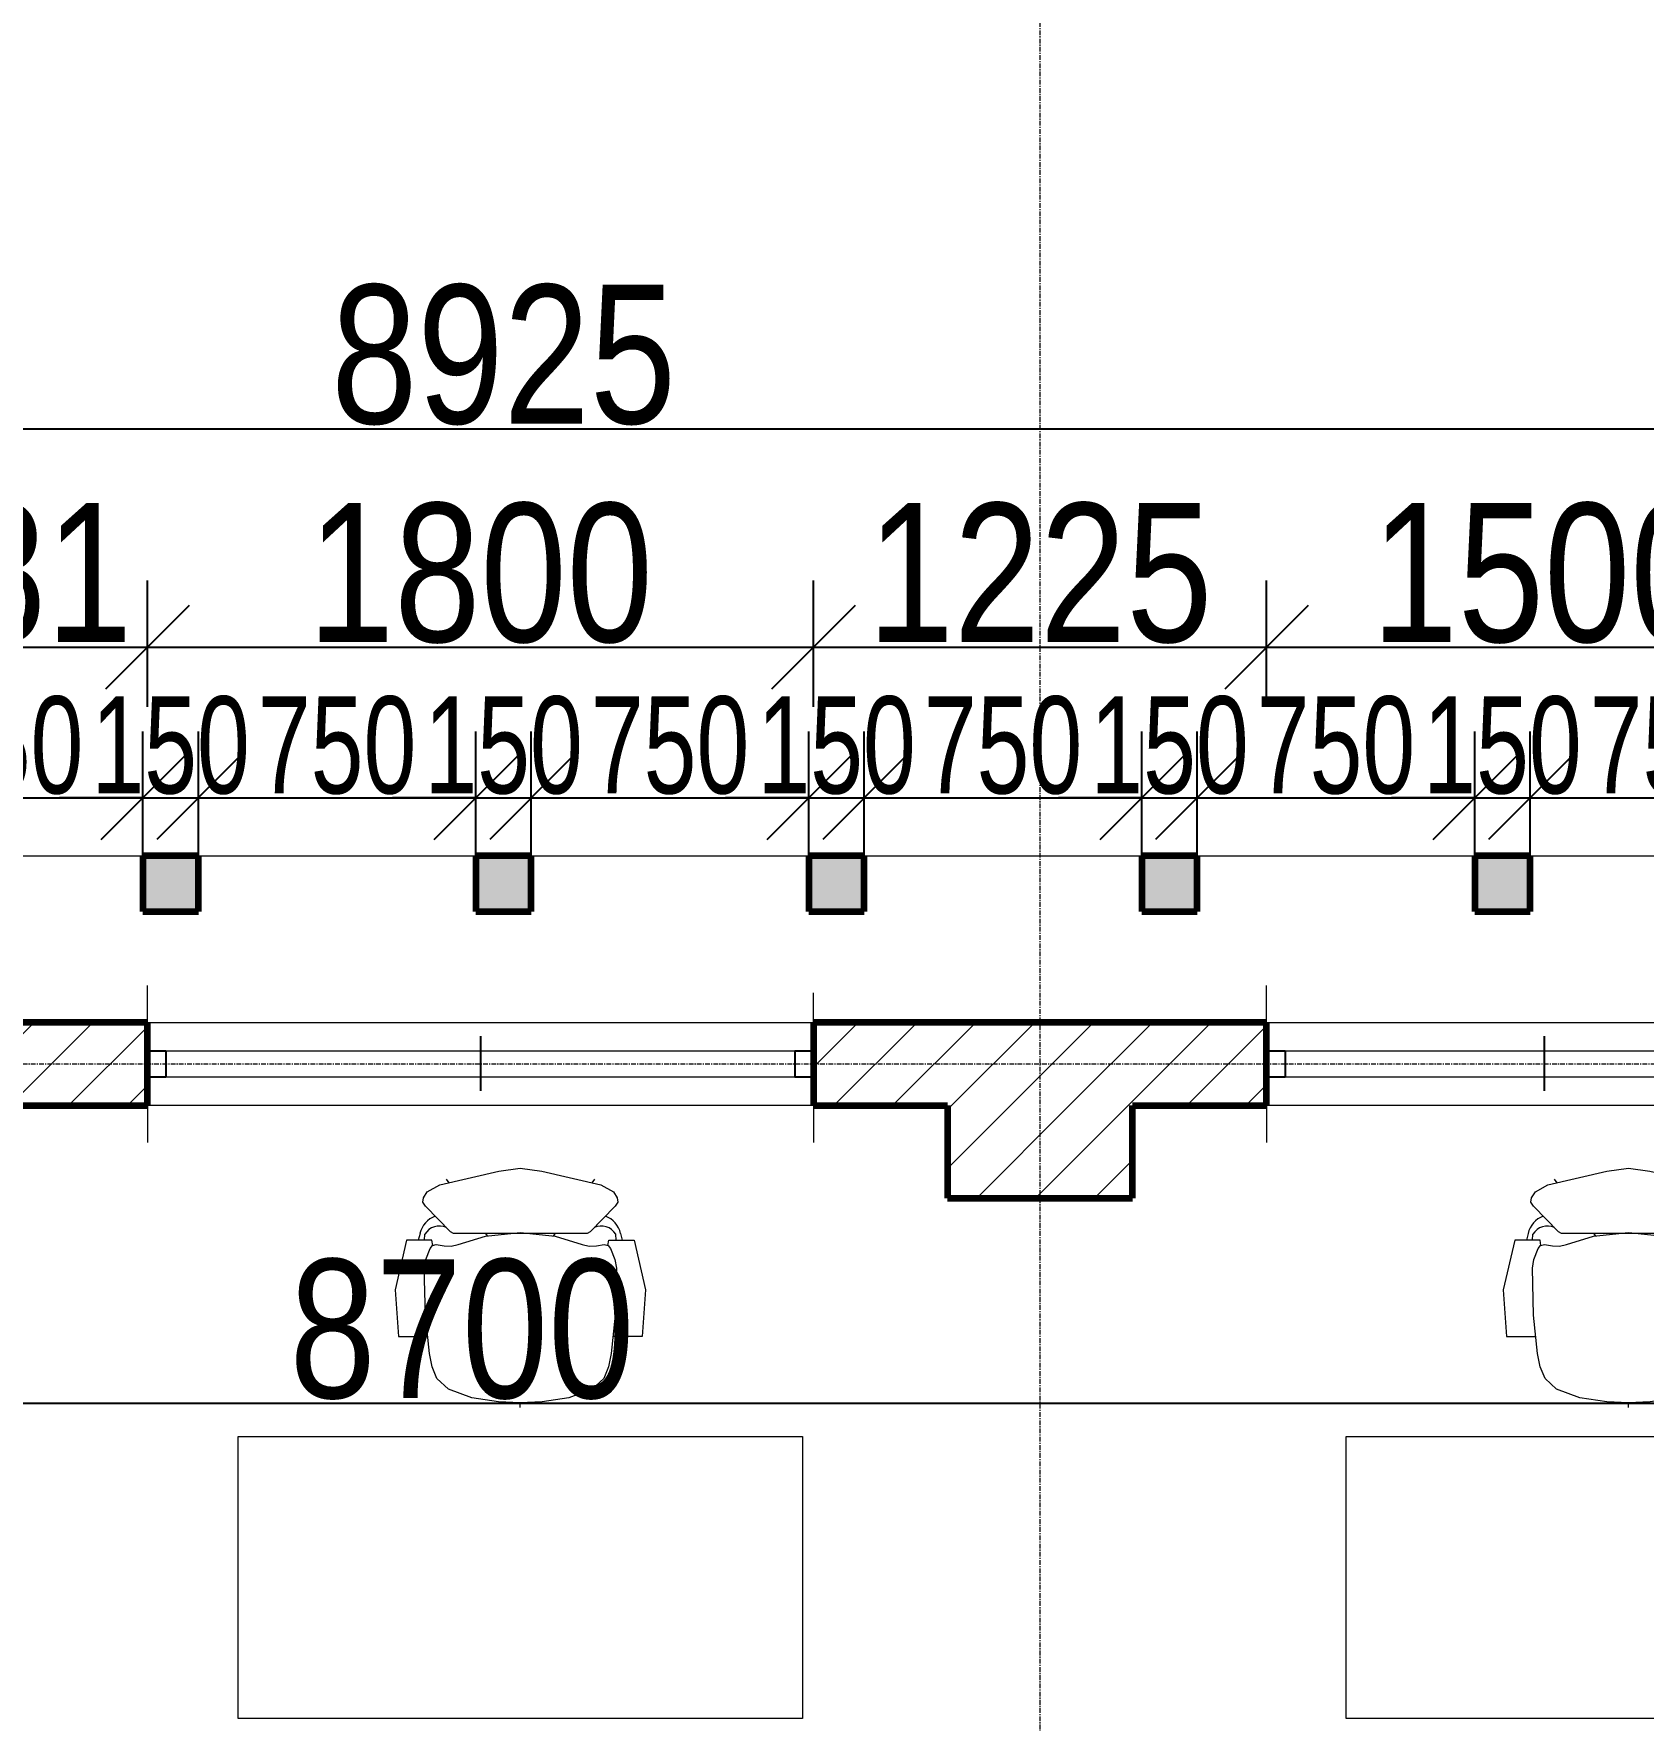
# Model space of a CAD drawing. Header units: millimetres. Extents: x -35190 to 411743, y -233114 to 23872.
# Drawn here: x 165577 to 169927, y 1388 to 5946 of the extents above; entities that cross this region are included whole.
import ezdxf

# ---------------------------------------------------------------- set-up
doc = ezdxf.new("R2010")
doc.units = ezdxf.units.MM
doc.linetypes.add('Grid Line', pattern=[22.225, 12.7, -3.175, 3.175, -3.175])
for name, color, linetype, lineweight in [('A-ANNO-DIMS', 211, 'Continuous', 9), ('A-DETL-THIN', 151, 'Continuous', 18), ('A-GENM', 13, 'Continuous', 18), ('A-GLAZ', 151, 'Continuous', 18), ('A-WALL', 113, 'Continuous', 18), ('A-WALL-PATT', 111, 'Continuous', 18), ('I-FURN', 30, 'Continuous', 18), ('S-GRID', 1, 'Continuous', 9)]:
    doc.layers.add(name, color=color, linetype=linetype, lineweight=lineweight)
doc.styles.add('Arial_3', font='arial.ttf', dxfattribs={"width": 0.8, "height": 375})
doc.styles.add('Arial_8', font='arial.ttf', dxfattribs={"width": 0.7, "height": 262.5})
doc.dimstyles.new('main_4_5mm', dxfattribs={"dimscale": 304.8, "dimtxt": 382.597275, "dimasz": 0.738189, "dimexe": 0.590551, "dimexo": 0.0625, "dimgap": 0.024606, "dimtad": 1, "dimdec": 0, "dimzin": 0, "dimdsep": 46, "dimtxsty": 'Arial_3', "dimblk1": 'OBLIQUE', "dimblk2": 'OBLIQUE', "dimsah": 1, "dimcen": 0.09, "dimdle": 0.590551, "dimazin": 0, "dimtfac": 1, "dimtdec": 4, "dimtix": 1, "dimtmove": 0, "dimatfit": 3, "dimfxl": 0.590551, "dimfxlon": 1, "dimtvp": 1, "dimtolj": 1, "dimtzin": 0, "dimarcsym": 2})
doc.dimstyles.new('small_3_5mm', dxfattribs={"dimscale": 304.8, "dimtxt": 267.818092, "dimasz": 0.738189, "dimexe": 0.590551, "dimexo": 0.0625, "dimgap": 0.024606, "dimtad": 1, "dimdec": 0, "dimzin": 0, "dimdsep": 46, "dimtxsty": 'Arial_8', "dimblk1": 'OBLIQUE', "dimblk2": 'OBLIQUE', "dimsah": 1, "dimcen": 0.09, "dimdle": 0.590551, "dimazin": 0, "dimtfac": 1, "dimtdec": 4, "dimtix": 1, "dimtmove": 0, "dimatfit": 3, "dimfxl": 0.590551, "dimfxlon": 1, "dimtvp": 1, "dimtolj": 1, "dimtzin": 0, "dimarcsym": 2})
pattern_1 = [(45, (140110.45, -3260.38), (-79.5495, 79.5495), [])]

# ---------------------------------------------------------------- blocks, each defined once
blk = doc.blocks.new('Sliding - 2L - SL1_5 X 1_8-V5-FIRST FLOOR')
at = {"layer": 'A-GLAZ'}
for p, q in [((-423.8, 112.5), (-423.8, 212.5)), ((1076.2, 112.5), (1076.2, 212.5)), ((1026.2, 35), (-373.8, 35)), ((-373.8, -35), (1026.2, -35)), ((-423.8, -112.5), (-423.8, -192.5)), ((1076.2, -112.5), (1076.2, -212.5))]:
    blk.add_line(p, q, dxfattribs=at)
at = {"layer": 'A-GLAZ', "lineweight": 25}
for p, q in [((326.2, -75), (326.2, 72.5)), ((-373.8, 35), (-423.8, 35)), ((-373.8, -35), (-373.8, 35)), ((1076.2, 35), (1026.2, 35)), ((1026.2, -35), (1026.2, 35)), ((-423.8, -35), (-373.8, -35)), ((1026.2, -35), (1076.2, -35))]:
    blk.add_line(p, q, dxfattribs=at)
blk = doc.blocks.new('Sliding - 2L - SL1_8 X 1_8-V4-FIRST FLOOR')
at = {"layer": 'A-GLAZ'}
for p, q in [((-573.8, 112.5), (-573.8, 212.5)), ((1226.2, 112.5), (1226.2, 212.5)), ((1176.2, 35), (-523.8, 35)), ((-523.8, -35), (1176.2, -35)), ((-573.8, -112.5), (-573.8, -192.5)), ((1226.2, -112.5), (1226.2, -212.5))]:
    blk.add_line(p, q, dxfattribs=at)
at = {"layer": 'A-GLAZ', "lineweight": 25}
for p, q in [((326.2, -75), (326.2, 72.5)), ((-523.8, 35), (-573.8, 35)), ((-523.8, -35), (-523.8, 35)), ((1226.2, 35), (1176.2, 35)), ((1176.2, -35), (1176.2, 35)), ((-573.8, -35), (-523.8, -35)), ((1176.2, -35), (1226.2, -35))]:
    blk.add_line(p, q, dxfattribs=at)
blk = doc.blocks.new('HermanMiller_Seating_Aeron_WorkChair_9870 - Armpad_PostureFit_Graphite-563830-FIRST FLOOR')
at = {"layer": 'A-GENM'}
for p, q in [((-131, 315), (-58.7, 325.4)), ((-58.7, 325.4), (0, 327.8)), ((0, 341.2), (0, 327.8)), ((0, 327.8), (58.7, 325.4)), ((58.7, 325.4), (131, 315)), ((-225.4, 262.7), (-194.5, 291.3)), ((-194.5, 291.3), (-131, 315)), ((131, 315), (194.5, 291.3)), ((194.5, 291.3), (225.4, 262.7)), ((-245.3, 194.5), (-238.1, 231)), ((-238.1, 231), (-225.4, 262.7)), ((225.4, 262.7), (238.1, 231)), ((238.1, 231), (245.3, 194.5)), ((-256.4, 91.3), (-245.3, 194.5)), ((245.3, 194.5), (256.4, 91.3)), ((-259.6, -35.7), (-256.4, 91.3)), ((256.4, 91.3), (259.6, -35.7)), ((-255.6, -59.3), (-259.6, -35.7)), ((259.6, -35.7), (255.6, -59.3)), ((-243.9, -89.3), (-255.6, -59.3)), ((-237.3, -96.8), (-243.9, -89.3)), ((243.9, -89.3), (237.3, -96.8)), ((255.6, -59.3), (243.9, -89.3)), ((-256.4, -203.2), (-188.8, -133.9)), ((-227, -100), (-237.3, -96.8)), ((-205.6, -96), (-227, -100)), ((-186.5, -95.2), (-205.6, -96)), ((-188.8, -133.9), (-180.5, -129.4)), ((-167.5, -100), (-186.5, -95.2)), ((-180.5, -129.4), (180.5, -129.4)), ((-94.5, -122.2), (-167.5, -100)), ((0, -131.8), (-94.5, -122.2)), ((-94, -129.4), (-89.2, -122.8)), ((94.5, -122.2), (0, -131.8)), ((94, -129.4), (89.2, -122.8)), ((167.5, -100), (94.5, -122.2)), ((186.5, -95.2), (167.5, -100)), ((180.5, -129.4), (188.8, -133.9)), ((205.6, -96), (186.5, -95.2)), ((188.8, -133.9), (256.4, -203.2)), ((227, -100), (205.6, -96)), ((237.3, -96.8), (227, -100)), ((-263.5, -214.3), (-256.4, -203.2)), ((-262.1, -226.1), (-263.5, -214.3)), ((-251.5, -242.1), (-262.1, -226.1)), ((262.1, -226.1), (251.5, -242.1)), ((256.4, -203.2), (263.5, -214.3)), ((263.5, -214.3), (262.1, -226.1)), ((-217.5, -260.6), (-251.5, -242.1)), ((-58.3, -297.5), (-217.5, -260.6)), ((-200.5, -276), (-193.4, -266.2)), ((217.5, -260.6), (58.3, -297.5)), ((200.5, -276), (193.4, -266.2)), ((251.5, -242.1), (217.5, -260.6)), ((0, -305.6), (-58.3, -297.5)), ((58.3, -297.5), (0, -305.6))]:
    blk.add_line(p, q, dxfattribs=at)
at = {"layer": 'I-FURN'}
for p, q in [((-338.2, 22.6), (-329.3, 149.3)), ((-329.3, 149.3), (-250.1, 149.3)), ((329.3, 149.3), (250.1, 149.3)), ((338.2, 22.6), (329.3, 149.3)), ((-307.4, -111.1), (-338.2, 22.6)), ((307.4, -111.1), (338.2, 22.6)), ((-275.7, -111.1), (-307.4, -111.1)), ((-271.1, -129.3), (-275.7, -111.1)), ((-259.3, -111.1), (-275.7, -111.1)), ((-259.3, -111.1), (-258.3, -127.5)), ((-238.9, -111.1), (-259.3, -111.1)), ((-236.7, -97), (-238.9, -111.1)), ((236.7, -97), (238.9, -111.1)), ((238.9, -111.1), (259.3, -111.1)), ((259.3, -111.1), (258.3, -127.5)), ((259.3, -111.1), (275.7, -111.1)), ((271.1, -129.3), (275.7, -111.1)), ((275.7, -111.1), (307.4, -111.1))]:
    blk.add_line(p, q, dxfattribs=at)
for centre, radius, start, end in [((-204.1, -112.5), 69.2, 194.1045, 247.7877), ((-218.6, -103), 46.6, 211.7348, 293.9677), ((218.6, -103), 46.6, 246.0323, 328.2652), ((204.1, -112.5), 69.2, 292.2123, 345.8955)]:
    blk.add_arc(centre, radius, start, end, dxfattribs=at)
blk = doc.blocks.new('M_Desk - 1525 x 762mm-564296-FIRST FLOOR')
at = {"layer": 'I-FURN'}
for p, q in [((-0.5, -762), (-0.5, 0)), ((-0.5, 0), (1524.5, 0)), ((1524.5, 0), (1524.5, -762)), ((1524.5, -762), (-0.5, -762))]:
    blk.add_line(p, q, dxfattribs=at)
blk = doc.blocks.new('_Oblique')
at = {"color": 0, "linetype": 'ByBlock', "lineweight": -2}
blk.add_line((-0.5, -0.5), (0.5, 0.5), dxfattribs=at)
blk = doc.blocks.new('*D3844')
at = {"layer": 'A-ANNO-DIMS', "color": 0, "lineweight": -2, "transparency": 16777216}
for p, q in [((162384.4, 2406.1), (162384.4, 2065.2)), ((171084.4, 2406.1), (171084.4, 2065.2)), ((162204.4, 2245.2), (171264.4, 2245.2))]:
    blk.add_line(p, q, dxfattribs=at)
at = {"layer": 'Defpoints', "color": 0, "transparency": 16777216}
for p in [(162384.4, 2425.2), (171084.4, 2425.2), (171084.4, 2245.2)]:
    blk.add_point(p, dxfattribs=at)
at = {"layer": 'A-ANNO-DIMS', "color": 0, "lineweight": -2, "transparency": 16777216, "xscale": 224.9999999999999, "yscale": 224.9999999999999, "zscale": 224.9999999999999, "rotation": 180}
blk.add_blockref('_Oblique', (162384.4, 2245.2), dxfattribs=at)
at = {"layer": 'A-ANNO-DIMS', "color": 0, "lineweight": -2, "transparency": 16777216, "xscale": 224.9999999999999, "yscale": 224.9999999999999, "zscale": 224.9999999999999}
blk.add_blockref('_Oblique', (171084.4, 2245.2), dxfattribs=at)
at = {"layer": 'A-ANNO-DIMS', "color": 0, "transparency": 16777216, "insert": (166734.4, 2444.1), "char_height": 375, "width": 1101.88, "attachment_point": 5, "style": 'Arial_3'}
blk.add_mtext('\\A1;8700', dxfattribs=at)
blk = doc.blocks.new('*D3566')
at = {"layer": 'A-ANNO-DIMS', "color": 0, "lineweight": -2, "transparency": 16777216}
for p, q in [((165103.4, 4127.3), (165103.4, 4468.3)), ((165884.4, 4127.3), (165884.4, 4468.3)), ((164923.4, 4288.3), (166064.4, 4288.3))]:
    blk.add_line(p, q, dxfattribs=at)
at = {"layer": 'Defpoints', "color": 0, "transparency": 16777216}
for p in [(165884.4, 4288.3), (165103.4, 4108.3), (165884.4, 4108.3)]:
    blk.add_point(p, dxfattribs=at)
at = {"layer": 'A-ANNO-DIMS', "color": 0, "lineweight": -2, "transparency": 16777216, "xscale": 224.9999999999999, "yscale": 224.9999999999999, "zscale": 224.9999999999999, "rotation": 180}
blk.add_blockref('_Oblique', (165103.4, 4288.3), dxfattribs=at)
at = {"layer": 'A-ANNO-DIMS', "color": 0, "lineweight": -2, "transparency": 16777216, "xscale": 224.9999999999999, "yscale": 224.9999999999999, "zscale": 224.9999999999999}
blk.add_blockref('_Oblique', (165884.4, 4288.3), dxfattribs=at)
at = {"layer": 'A-ANNO-DIMS', "color": 0, "transparency": 16777216, "insert": (165493.9, 4487.3), "char_height": 375, "width": 826.41, "attachment_point": 5, "style": 'Arial_3'}
blk.add_mtext('\\A1;781', dxfattribs=at)
blk = doc.blocks.new('*D3567')
at = {"layer": 'A-ANNO-DIMS', "color": 0, "lineweight": -2, "transparency": 16777216}
for p, q in [((165884.4, 4127.3), (165884.4, 4468.3)), ((167684.4, 4127.3), (167684.4, 4468.3)), ((165704.4, 4288.3), (167864.4, 4288.3))]:
    blk.add_line(p, q, dxfattribs=at)
at = {"layer": 'Defpoints', "color": 0, "transparency": 16777216}
for p in [(167684.4, 4288.3), (165884.4, 4108.3), (167684.4, 4108.3)]:
    blk.add_point(p, dxfattribs=at)
at = {"layer": 'A-ANNO-DIMS', "color": 0, "lineweight": -2, "transparency": 16777216, "xscale": 224.9999999999999, "yscale": 224.9999999999999, "zscale": 224.9999999999999, "rotation": 180}
blk.add_blockref('_Oblique', (165884.4, 4288.3), dxfattribs=at)
at = {"layer": 'A-ANNO-DIMS', "color": 0, "lineweight": -2, "transparency": 16777216, "xscale": 224.9999999999999, "yscale": 224.9999999999999, "zscale": 224.9999999999999}
blk.add_blockref('_Oblique', (167684.4, 4288.3), dxfattribs=at)
at = {"layer": 'A-ANNO-DIMS', "color": 0, "transparency": 16777216, "insert": (166784.4, 4487.3), "char_height": 375, "width": 1101.88, "attachment_point": 5, "style": 'Arial_3'}
blk.add_mtext('\\A1;1800', dxfattribs=at)
blk = doc.blocks.new('*D3568')
at = {"layer": 'A-ANNO-DIMS', "color": 0, "lineweight": -2, "transparency": 16777216}
for p, q in [((167684.4, 4127.3), (167684.4, 4468.3)), ((168909.4, 4127.3), (168909.4, 4468.3)), ((167504.4, 4288.3), (169089.4, 4288.3))]:
    blk.add_line(p, q, dxfattribs=at)
at = {"layer": 'Defpoints', "color": 0, "transparency": 16777216}
for p in [(168909.4, 4288.3), (167684.4, 4108.3), (168909.4, 4108.3)]:
    blk.add_point(p, dxfattribs=at)
at = {"layer": 'A-ANNO-DIMS', "color": 0, "lineweight": -2, "transparency": 16777216, "xscale": 224.9999999999999, "yscale": 224.9999999999999, "zscale": 224.9999999999999, "rotation": 180}
blk.add_blockref('_Oblique', (167684.4, 4288.3), dxfattribs=at)
at = {"layer": 'A-ANNO-DIMS', "color": 0, "lineweight": -2, "transparency": 16777216, "xscale": 224.9999999999999, "yscale": 224.9999999999999, "zscale": 224.9999999999999}
blk.add_blockref('_Oblique', (168909.4, 4288.3), dxfattribs=at)
at = {"layer": 'A-ANNO-DIMS', "color": 0, "transparency": 16777216, "insert": (168296.9, 4487.3), "char_height": 375, "width": 1101.88, "attachment_point": 5, "style": 'Arial_3'}
blk.add_mtext('\\A1;1225', dxfattribs=at)
blk = doc.blocks.new('*D3569')
at = {"layer": 'A-ANNO-DIMS', "color": 0, "lineweight": -2, "transparency": 16777216}
for p, q in [((168909.4, 4127.3), (168909.4, 4468.3)), ((170409.4, 4127.3), (170409.4, 4468.3)), ((168729.4, 4288.3), (170589.4, 4288.3))]:
    blk.add_line(p, q, dxfattribs=at)
at = {"layer": 'Defpoints', "color": 0, "transparency": 16777216}
for p in [(170409.4, 4288.3), (168909.4, 4108.3), (170409.4, 4108.3)]:
    blk.add_point(p, dxfattribs=at)
at = {"layer": 'A-ANNO-DIMS', "color": 0, "lineweight": -2, "transparency": 16777216, "xscale": 224.9999999999999, "yscale": 224.9999999999999, "zscale": 224.9999999999999, "rotation": 180}
blk.add_blockref('_Oblique', (168909.4, 4288.3), dxfattribs=at)
at = {"layer": 'A-ANNO-DIMS', "color": 0, "lineweight": -2, "transparency": 16777216, "xscale": 224.9999999999999, "yscale": 224.9999999999999, "zscale": 224.9999999999999}
blk.add_blockref('_Oblique', (170409.4, 4288.3), dxfattribs=at)
at = {"layer": 'A-ANNO-DIMS', "color": 0, "transparency": 16777216, "insert": (169659.4, 4487.3), "char_height": 375, "width": 1101.88, "attachment_point": 5, "style": 'Arial_3'}
blk.add_mtext('\\A1;1500', dxfattribs=at)
blk = doc.blocks.new('*D3571')
at = {"layer": 'A-ANNO-DIMS', "color": 0, "lineweight": -2, "transparency": 16777216}
for p, q in [((162384.4, 5039.2), (162384.4, 4698.3)), ((171309.4, 5039.2), (171309.4, 4698.3)), ((162204.4, 4878.3), (171489.4, 4878.3))]:
    blk.add_line(p, q, dxfattribs=at)
at = {"layer": 'Defpoints', "color": 0, "transparency": 16777216}
for p in [(162384.4, 5058.3), (171309.4, 5058.3), (171309.4, 4878.3)]:
    blk.add_point(p, dxfattribs=at)
at = {"layer": 'A-ANNO-DIMS', "color": 0, "lineweight": -2, "transparency": 16777216, "xscale": 224.9999999999999, "yscale": 224.9999999999999, "zscale": 224.9999999999999, "rotation": 180}
blk.add_blockref('_Oblique', (162384.4, 4878.3), dxfattribs=at)
at = {"layer": 'A-ANNO-DIMS', "color": 0, "lineweight": -2, "transparency": 16777216, "xscale": 224.9999999999999, "yscale": 224.9999999999999, "zscale": 224.9999999999999}
blk.add_blockref('_Oblique', (171309.4, 4878.3), dxfattribs=at)
at = {"layer": 'A-ANNO-DIMS', "color": 0, "transparency": 16777216, "insert": (166846.9, 5077.3), "char_height": 375, "width": 1101.88, "attachment_point": 5, "style": 'Arial_3'}
blk.add_mtext('\\A1;8925', dxfattribs=at)
blk = doc.blocks.new('*D3578')
at = {"layer": 'A-ANNO-DIMS', "color": 0, "lineweight": -2, "transparency": 16777216}
for p, q in [((165121.9, 3719.8), (165121.9, 4060.7)), ((165871.9, 3719.8), (165871.9, 4060.7)), ((164941.9, 3880.7), (166051.9, 3880.7))]:
    blk.add_line(p, q, dxfattribs=at)
at = {"layer": 'Defpoints', "color": 0, "transparency": 16777216}
for p in [(165871.9, 3880.7), (165121.9, 3700.7), (165871.9, 3700.7)]:
    blk.add_point(p, dxfattribs=at)
at = {"layer": 'A-ANNO-DIMS', "color": 0, "lineweight": -2, "transparency": 16777216, "xscale": 224.9999999999999, "yscale": 224.9999999999999, "zscale": 224.9999999999999, "rotation": 180}
blk.add_blockref('_Oblique', (165121.9, 3880.7), dxfattribs=at)
at = {"layer": 'A-ANNO-DIMS', "color": 0, "lineweight": -2, "transparency": 16777216, "xscale": 224.9999999999999, "yscale": 224.9999999999999, "zscale": 224.9999999999999}
blk.add_blockref('_Oblique', (165871.9, 3880.7), dxfattribs=at)
at = {"layer": 'A-ANNO-DIMS', "color": 0, "transparency": 16777216, "insert": (165496.9, 4022.3), "char_height": 262.5, "width": 504.322, "attachment_point": 5, "style": 'Arial_8'}
blk.add_mtext('\\A1;750', dxfattribs=at)
blk = doc.blocks.new('*D3579')
at = {"layer": 'A-ANNO-DIMS', "color": 0, "lineweight": -2, "transparency": 16777216}
for p, q in [((165871.9, 3719.8), (165871.9, 4060.7)), ((166021.9, 3719.8), (166021.9, 4060.7)), ((165871.9, 3880.7), (165646.9, 3880.7)), ((165871.9, 3880.7), (166021.9, 3880.7)), ((166021.9, 3880.7), (166246.9, 3880.7))]:
    blk.add_line(p, q, dxfattribs=at)
at = {"layer": 'Defpoints', "color": 0, "transparency": 16777216}
for p in [(166021.9, 3880.7), (165871.9, 3700.7), (166021.9, 3700.7)]:
    blk.add_point(p, dxfattribs=at)
at = {"layer": 'A-ANNO-DIMS', "color": 0, "lineweight": -2, "transparency": 16777216, "xscale": 224.9999999999999, "yscale": 224.9999999999999, "zscale": 224.9999999999999}
blk.add_blockref('_Oblique', (165871.9, 3880.7), dxfattribs=at)
at = {"layer": 'A-ANNO-DIMS', "color": 0, "lineweight": -2, "transparency": 16777216, "xscale": 224.9999999999999, "yscale": 224.9999999999999, "zscale": 224.9999999999999, "rotation": 180}
blk.add_blockref('_Oblique', (166021.9, 3880.7), dxfattribs=at)
at = {"layer": 'A-ANNO-DIMS', "color": 0, "transparency": 16777216, "insert": (165946.9, 4022.3), "char_height": 262.5, "width": 504.322, "attachment_point": 5, "style": 'Arial_8'}
blk.add_mtext('\\A1;150', dxfattribs=at)
blk = doc.blocks.new('*D3580')
at = {"layer": 'A-ANNO-DIMS', "color": 0, "lineweight": -2, "transparency": 16777216}
for p, q in [((166021.9, 3719.8), (166021.9, 4060.7)), ((166771.9, 3719.8), (166771.9, 4060.7)), ((165841.9, 3880.7), (166951.9, 3880.7))]:
    blk.add_line(p, q, dxfattribs=at)
at = {"layer": 'Defpoints', "color": 0, "transparency": 16777216}
for p in [(166771.9, 3880.7), (166021.9, 3700.7), (166771.9, 3700.7)]:
    blk.add_point(p, dxfattribs=at)
at = {"layer": 'A-ANNO-DIMS', "color": 0, "lineweight": -2, "transparency": 16777216, "xscale": 224.9999999999999, "yscale": 224.9999999999999, "zscale": 224.9999999999999, "rotation": 180}
blk.add_blockref('_Oblique', (166021.9, 3880.7), dxfattribs=at)
at = {"layer": 'A-ANNO-DIMS', "color": 0, "lineweight": -2, "transparency": 16777216, "xscale": 224.9999999999999, "yscale": 224.9999999999999, "zscale": 224.9999999999999}
blk.add_blockref('_Oblique', (166771.9, 3880.7), dxfattribs=at)
at = {"layer": 'A-ANNO-DIMS', "color": 0, "transparency": 16777216, "insert": (166396.9, 4022.3), "char_height": 262.5, "width": 504.322, "attachment_point": 5, "style": 'Arial_8'}
blk.add_mtext('\\A1;750', dxfattribs=at)
blk = doc.blocks.new('*D3581')
at = {"layer": 'A-ANNO-DIMS', "color": 0, "lineweight": -2, "transparency": 16777216}
for p, q in [((166771.9, 3719.8), (166771.9, 4060.7)), ((166921.9, 3719.8), (166921.9, 4060.7)), ((166771.9, 3880.7), (166546.9, 3880.7)), ((166771.9, 3880.7), (166921.9, 3880.7)), ((166921.9, 3880.7), (167146.9, 3880.7))]:
    blk.add_line(p, q, dxfattribs=at)
at = {"layer": 'Defpoints', "color": 0, "transparency": 16777216}
for p in [(166921.9, 3880.7), (166771.9, 3700.7), (166921.9, 3700.7)]:
    blk.add_point(p, dxfattribs=at)
at = {"layer": 'A-ANNO-DIMS', "color": 0, "lineweight": -2, "transparency": 16777216, "xscale": 224.9999999999999, "yscale": 224.9999999999999, "zscale": 224.9999999999999}
blk.add_blockref('_Oblique', (166771.9, 3880.7), dxfattribs=at)
at = {"layer": 'A-ANNO-DIMS', "color": 0, "lineweight": -2, "transparency": 16777216, "xscale": 224.9999999999999, "yscale": 224.9999999999999, "zscale": 224.9999999999999, "rotation": 180}
blk.add_blockref('_Oblique', (166921.9, 3880.7), dxfattribs=at)
at = {"layer": 'A-ANNO-DIMS', "color": 0, "transparency": 16777216, "insert": (166846.9, 4022.3), "char_height": 262.5, "width": 504.322, "attachment_point": 5, "style": 'Arial_8'}
blk.add_mtext('\\A1;150', dxfattribs=at)
blk = doc.blocks.new('*D3582')
at = {"layer": 'A-ANNO-DIMS', "color": 0, "lineweight": -2, "transparency": 16777216}
for p, q in [((166921.9, 3719.8), (166921.9, 4060.7)), ((167671.9, 3719.8), (167671.9, 4060.7)), ((166741.9, 3880.7), (167851.9, 3880.7))]:
    blk.add_line(p, q, dxfattribs=at)
at = {"layer": 'Defpoints', "color": 0, "transparency": 16777216}
for p in [(167671.9, 3880.7), (166921.9, 3700.7), (167671.9, 3700.7)]:
    blk.add_point(p, dxfattribs=at)
at = {"layer": 'A-ANNO-DIMS', "color": 0, "lineweight": -2, "transparency": 16777216, "xscale": 224.9999999999999, "yscale": 224.9999999999999, "zscale": 224.9999999999999, "rotation": 180}
blk.add_blockref('_Oblique', (166921.9, 3880.7), dxfattribs=at)
at = {"layer": 'A-ANNO-DIMS', "color": 0, "lineweight": -2, "transparency": 16777216, "xscale": 224.9999999999999, "yscale": 224.9999999999999, "zscale": 224.9999999999999}
blk.add_blockref('_Oblique', (167671.9, 3880.7), dxfattribs=at)
at = {"layer": 'A-ANNO-DIMS', "color": 0, "transparency": 16777216, "insert": (167296.9, 4022.3), "char_height": 262.5, "width": 504.322, "attachment_point": 5, "style": 'Arial_8'}
blk.add_mtext('\\A1;750', dxfattribs=at)
blk = doc.blocks.new('*D3583')
at = {"layer": 'A-ANNO-DIMS', "color": 0, "lineweight": -2, "transparency": 16777216}
for p, q in [((167671.9, 3719.8), (167671.9, 4060.7)), ((167821.9, 3719.8), (167821.9, 4060.7)), ((167671.9, 3880.7), (167446.9, 3880.7)), ((167671.9, 3880.7), (167821.9, 3880.7)), ((167821.9, 3880.7), (168046.9, 3880.7))]:
    blk.add_line(p, q, dxfattribs=at)
at = {"layer": 'Defpoints', "color": 0, "transparency": 16777216}
for p in [(167821.9, 3880.7), (167671.9, 3700.7), (167821.9, 3700.7)]:
    blk.add_point(p, dxfattribs=at)
at = {"layer": 'A-ANNO-DIMS', "color": 0, "lineweight": -2, "transparency": 16777216, "xscale": 224.9999999999999, "yscale": 224.9999999999999, "zscale": 224.9999999999999}
blk.add_blockref('_Oblique', (167671.9, 3880.7), dxfattribs=at)
at = {"layer": 'A-ANNO-DIMS', "color": 0, "lineweight": -2, "transparency": 16777216, "xscale": 224.9999999999999, "yscale": 224.9999999999999, "zscale": 224.9999999999999, "rotation": 180}
blk.add_blockref('_Oblique', (167821.9, 3880.7), dxfattribs=at)
at = {"layer": 'A-ANNO-DIMS', "color": 0, "transparency": 16777216, "insert": (167746.9, 4022.3), "char_height": 262.5, "width": 504.322, "attachment_point": 5, "style": 'Arial_8'}
blk.add_mtext('\\A1;150', dxfattribs=at)
blk = doc.blocks.new('*D3584')
at = {"layer": 'A-ANNO-DIMS', "color": 0, "lineweight": -2, "transparency": 16777216}
for p, q in [((167821.9, 3719.8), (167821.9, 4060.7)), ((168571.9, 3719.8), (168571.9, 4060.7)), ((167641.9, 3880.7), (168751.9, 3880.7))]:
    blk.add_line(p, q, dxfattribs=at)
at = {"layer": 'Defpoints', "color": 0, "transparency": 16777216}
for p in [(168571.9, 3880.7), (167821.9, 3700.7), (168571.9, 3700.7)]:
    blk.add_point(p, dxfattribs=at)
at = {"layer": 'A-ANNO-DIMS', "color": 0, "lineweight": -2, "transparency": 16777216, "xscale": 224.9999999999999, "yscale": 224.9999999999999, "zscale": 224.9999999999999, "rotation": 180}
blk.add_blockref('_Oblique', (167821.9, 3880.7), dxfattribs=at)
at = {"layer": 'A-ANNO-DIMS', "color": 0, "lineweight": -2, "transparency": 16777216, "xscale": 224.9999999999999, "yscale": 224.9999999999999, "zscale": 224.9999999999999}
blk.add_blockref('_Oblique', (168571.9, 3880.7), dxfattribs=at)
at = {"layer": 'A-ANNO-DIMS', "color": 0, "transparency": 16777216, "insert": (168196.9, 4022.3), "char_height": 262.5, "width": 504.322, "attachment_point": 5, "style": 'Arial_8'}
blk.add_mtext('\\A1;750', dxfattribs=at)
blk = doc.blocks.new('*D3585')
at = {"layer": 'A-ANNO-DIMS', "color": 0, "lineweight": -2, "transparency": 16777216}
for p, q in [((168571.9, 3719.8), (168571.9, 4060.7)), ((168721.9, 3719.8), (168721.9, 4060.7)), ((168571.9, 3880.7), (168346.9, 3880.7)), ((168571.9, 3880.7), (168721.9, 3880.7)), ((168721.9, 3880.7), (168946.9, 3880.7))]:
    blk.add_line(p, q, dxfattribs=at)
at = {"layer": 'Defpoints', "color": 0, "transparency": 16777216}
for p in [(168721.9, 3880.7), (168571.9, 3700.7), (168721.9, 3700.7)]:
    blk.add_point(p, dxfattribs=at)
at = {"layer": 'A-ANNO-DIMS', "color": 0, "lineweight": -2, "transparency": 16777216, "xscale": 224.9999999999999, "yscale": 224.9999999999999, "zscale": 224.9999999999999}
blk.add_blockref('_Oblique', (168571.9, 3880.7), dxfattribs=at)
at = {"layer": 'A-ANNO-DIMS', "color": 0, "lineweight": -2, "transparency": 16777216, "xscale": 224.9999999999999, "yscale": 224.9999999999999, "zscale": 224.9999999999999, "rotation": 180}
blk.add_blockref('_Oblique', (168721.9, 3880.7), dxfattribs=at)
at = {"layer": 'A-ANNO-DIMS', "color": 0, "transparency": 16777216, "insert": (168646.9, 4022.3), "char_height": 262.5, "width": 504.322, "attachment_point": 5, "style": 'Arial_8'}
blk.add_mtext('\\A1;150', dxfattribs=at)
blk = doc.blocks.new('*D3586')
at = {"layer": 'A-ANNO-DIMS', "color": 0, "lineweight": -2, "transparency": 16777216}
for p, q in [((168721.9, 3719.8), (168721.9, 4060.7)), ((169471.9, 3719.8), (169471.9, 4060.7)), ((168541.9, 3880.7), (169651.9, 3880.7))]:
    blk.add_line(p, q, dxfattribs=at)
at = {"layer": 'Defpoints', "color": 0, "transparency": 16777216}
for p in [(169471.9, 3880.7), (168721.9, 3700.7), (169471.9, 3700.7)]:
    blk.add_point(p, dxfattribs=at)
at = {"layer": 'A-ANNO-DIMS', "color": 0, "lineweight": -2, "transparency": 16777216, "xscale": 224.9999999999999, "yscale": 224.9999999999999, "zscale": 224.9999999999999, "rotation": 180}
blk.add_blockref('_Oblique', (168721.9, 3880.7), dxfattribs=at)
at = {"layer": 'A-ANNO-DIMS', "color": 0, "lineweight": -2, "transparency": 16777216, "xscale": 224.9999999999999, "yscale": 224.9999999999999, "zscale": 224.9999999999999}
blk.add_blockref('_Oblique', (169471.9, 3880.7), dxfattribs=at)
at = {"layer": 'A-ANNO-DIMS', "color": 0, "transparency": 16777216, "insert": (169096.9, 4022.3), "char_height": 262.5, "width": 504.322, "attachment_point": 5, "style": 'Arial_8'}
blk.add_mtext('\\A1;750', dxfattribs=at)
blk = doc.blocks.new('*D3587')
at = {"layer": 'A-ANNO-DIMS', "color": 0, "lineweight": -2, "transparency": 16777216}
for p, q in [((169471.9, 3719.8), (169471.9, 4060.7)), ((169621.9, 3719.8), (169621.9, 4060.7)), ((169471.9, 3880.7), (169246.9, 3880.7)), ((169471.9, 3880.7), (169621.9, 3880.7)), ((169621.9, 3880.7), (169846.9, 3880.7))]:
    blk.add_line(p, q, dxfattribs=at)
at = {"layer": 'Defpoints', "color": 0, "transparency": 16777216}
for p in [(169621.9, 3880.7), (169471.9, 3700.7), (169621.9, 3700.7)]:
    blk.add_point(p, dxfattribs=at)
at = {"layer": 'A-ANNO-DIMS', "color": 0, "lineweight": -2, "transparency": 16777216, "xscale": 224.9999999999999, "yscale": 224.9999999999999, "zscale": 224.9999999999999}
blk.add_blockref('_Oblique', (169471.9, 3880.7), dxfattribs=at)
at = {"layer": 'A-ANNO-DIMS', "color": 0, "lineweight": -2, "transparency": 16777216, "xscale": 224.9999999999999, "yscale": 224.9999999999999, "zscale": 224.9999999999999, "rotation": 180}
blk.add_blockref('_Oblique', (169621.9, 3880.7), dxfattribs=at)
at = {"layer": 'A-ANNO-DIMS', "color": 0, "transparency": 16777216, "insert": (169546.9, 4022.3), "char_height": 262.5, "width": 504.322, "attachment_point": 5, "style": 'Arial_8'}
blk.add_mtext('\\A1;150', dxfattribs=at)
blk = doc.blocks.new('*D3588')
at = {"layer": 'A-ANNO-DIMS', "color": 0, "lineweight": -2, "transparency": 16777216}
for p, q in [((169621.9, 3719.8), (169621.9, 4060.7)), ((170371.9, 3719.8), (170371.9, 4060.7)), ((169441.9, 3880.7), (170551.9, 3880.7))]:
    blk.add_line(p, q, dxfattribs=at)
at = {"layer": 'Defpoints', "color": 0, "transparency": 16777216}
for p in [(170371.9, 3880.7), (169621.9, 3700.7), (170371.9, 3700.7)]:
    blk.add_point(p, dxfattribs=at)
at = {"layer": 'A-ANNO-DIMS', "color": 0, "lineweight": -2, "transparency": 16777216, "xscale": 224.9999999999999, "yscale": 224.9999999999999, "zscale": 224.9999999999999, "rotation": 180}
blk.add_blockref('_Oblique', (169621.9, 3880.7), dxfattribs=at)
at = {"layer": 'A-ANNO-DIMS', "color": 0, "lineweight": -2, "transparency": 16777216, "xscale": 224.9999999999999, "yscale": 224.9999999999999, "zscale": 224.9999999999999}
blk.add_blockref('_Oblique', (170371.9, 3880.7), dxfattribs=at)
at = {"layer": 'A-ANNO-DIMS', "color": 0, "transparency": 16777216, "insert": (169996.9, 4022.3), "char_height": 262.5, "width": 504.322, "attachment_point": 5, "style": 'Arial_8'}
blk.add_mtext('\\A1;750', dxfattribs=at)

msp = doc.modelspace()

# ---------------------------------------------------------------- hatches: boundary and pattern name
at = {"layer": 'A-WALL-PATT'}
for points in [[(165884.4, 3574.3), (166021.9, 3574.3), (166021.9, 3724.3), (165871.9, 3724.3), (165871.9, 3574.3)], [(166921.9, 3574.3), (166921.9, 3724.3), (166771.9, 3724.3), (166771.9, 3574.3)], [(167684.4, 3574.3), (167821.9, 3574.3), (167821.9, 3724.3), (167671.9, 3724.3), (167671.9, 3574.3)], [(168721.9, 3574.3), (168721.9, 3724.3), (168571.9, 3724.3), (168571.9, 3574.3)], [(169540.5, 3574.3), (169621.9, 3574.3), (169621.9, 3724.3), (169471.9, 3724.3), (169471.9, 3574.3)]]:
    msp.add_hatch(color=1, dxfattribs=at).paths.add_polyline_path(points)
h = msp.add_hatch(dxfattribs=at)
h.set_pattern_fill('FP_1', color=256, style=0, pattern_type=2)
h.set_pattern_definition(pattern_1)
h.paths.add_polyline_path([(168046.9, 3049.3), (168909.4, 3049.3), (168909.4, 3274.3), (167684.4, 3274.3), (167684.4, 3049.3)])
h.paths.add_polyline_path([(163303.4, 3049.3), (163303.4, 3274.3), (162384.4, 3274.3), (162384.4, 3049.3), (162984.4, 3049.3)])
h.paths.add_polyline_path([(171084.4, 3049.3), (171309.4, 3049.3), (171309.4, 3274.3), (170409.4, 3274.3), (170409.4, 3049.3), (170685.8, 3049.3)])
h.paths.add_polyline_path([(165103.4, 3049.3), (165884.4, 3049.3), (165884.4, 3274.3), (165103.4, 3274.3), (165103.4, 3107.1)])
h = msp.add_hatch(dxfattribs=at)
h.set_pattern_fill('FP_1', color=256, style=0, pattern_type=2)
h.set_pattern_definition(pattern_1)
h.paths.add_polyline_path([(168046.9, 2799.3), (168546.9, 2799.3), (168546.9, 3049.3), (168046.9, 3049.3)])

# ---------------------------------------------------------------- linework, layer by layer
at = {"layer": 'A-DETL-THIN'}
msp.add_line((162384.4, 3724.3), (171309.4, 3724.3), dxfattribs=at)
at = {"layer": 'A-WALL', "lineweight": 140}
for p, q in [((166021.9, 3724.3), (165871.9, 3724.3)), ((165871.9, 3724.3), (165871.9, 3574.3)), ((166021.9, 3574.3), (166021.9, 3724.3)), ((166921.9, 3724.3), (166771.9, 3724.3)), ((166771.9, 3724.3), (166771.9, 3574.3)), ((166921.9, 3574.3), (166921.9, 3724.3)), ((167821.9, 3724.3), (167671.9, 3724.3)), ((167671.9, 3724.3), (167671.9, 3574.3)), ((167821.9, 3574.3), (167821.9, 3724.3)), ((168721.9, 3724.3), (168571.9, 3724.3)), ((168571.9, 3724.3), (168571.9, 3574.3)), ((168721.9, 3574.3), (168721.9, 3724.3)), ((169621.9, 3724.3), (169471.9, 3724.3)), ((169471.9, 3724.3), (169471.9, 3574.3)), ((169621.9, 3574.3), (169621.9, 3724.3)), ((165871.9, 3574.3), (166021.9, 3574.3)), ((166771.9, 3574.3), (166921.9, 3574.3)), ((167671.9, 3574.3), (167821.9, 3574.3)), ((168571.9, 3574.3), (168721.9, 3574.3)), ((169471.9, 3574.3), (169621.9, 3574.3)), ((165884.4, 3274.3), (165103.4, 3274.3)), ((165884.4, 3049.3), (165884.4, 3274.3)), ((168909.4, 3274.3), (167684.4, 3274.3)), ((167684.4, 3274.3), (167684.4, 3049.3)), ((168909.4, 3049.3), (168909.4, 3274.3)), ((165103.4, 3049.3), (165884.4, 3049.3)), ((167684.4, 3049.3), (168046.9, 3049.3)), ((168046.9, 3049.3), (168046.9, 2799.3)), ((168546.9, 3049.3), (168909.4, 3049.3)), ((168546.9, 2799.3), (168546.9, 3049.3)), ((168046.9, 2799.3), (168546.9, 2799.3))]:
    msp.add_line(p, q, dxfattribs=at)
at = {"layer": 'A-WALL'}
for p, q in [((165884.4, 3274.3), (167684.4, 3274.3)), ((168909.4, 3274.3), (170409.4, 3274.3)), ((167684.4, 3049.3), (165884.4, 3049.3)), ((170409.4, 3049.3), (168909.4, 3049.3))]:
    msp.add_line(p, q, dxfattribs=at)
at = {"layer": 'S-GRID', "linetype": 'Grid Line'}
for p, q in [((168296.9, -26662), (168296.9, 15610.8)), ((124075.2, 3161.8), (187181.8, 3161.8))]:
    msp.add_line(p, q, dxfattribs=at)

# ---------------------------------------------------------------- block references
at = {"layer": 'A-GLAZ', "rotation": 180}
for name, p in [('Sliding - 2L - SL1_8 X 1_8-V4-FIRST FLOOR', (167110.5, 3161.8)), ('Sliding - 2L - SL1_5 X 1_8-V5-FIRST FLOOR', (169985.5, 3161.8))]:
    msp.add_blockref(name, p, dxfattribs=at)
at = {"layer": 'I-FURN', "rotation": 180}
for p in [(166892.1, 2574.3), (169887.3, 2574.3)]:
    msp.add_blockref('HermanMiller_Seating_Aeron_WorkChair_9870 - Armpad_PostureFit_Graphite-563830-FIRST FLOOR', p, dxfattribs=at)
at = {"layer": 'I-FURN'}
for p in [(166130.1, 2155.3), (169125.3, 2155.3)]:
    msp.add_blockref('M_Desk - 1525 x 762mm-564296-FIRST FLOOR', p, dxfattribs=at)

# ---------------------------------------------------------------- dimensions: what is measured, and where the dimension line sits
at = {"layer": 'A-ANNO-DIMS'}
for base, p1, p2, dimstyle, override, picture, middle in [((171309.4, 4878.3), (162384.4, 5058.3), (171309.4, 5058.3), 'main_4_5mm', {"dimpost": '<>', "dimfxl": 8925}, '*D3571', (166846.9, 5077.3)), ((165884.4, 4288.3), (165103.4, 4108.3), (165884.4, 4108.3), 'main_4_5mm', {"dimpost": '<>', "dimfxl": 781}, '*D3566', (165493.9, 4487.3)), ((167684.4, 4288.3), (165884.4, 4108.3), (167684.4, 4108.3), 'main_4_5mm', {"dimpost": '<>', "dimfxl": 1800}, '*D3567', (166784.4, 4487.3)), ((168909.4, 4288.3), (167684.4, 4108.3), (168909.4, 4108.3), 'main_4_5mm', {"dimpost": '<>', "dimfxl": 1225}, '*D3568', (168296.9, 4487.3)), ((170409.4, 4288.3), (168909.4, 4108.3), (170409.4, 4108.3), 'main_4_5mm', {"dimpost": '<>', "dimfxl": 1500}, '*D3569', (169659.4, 4487.3)), ((165871.9, 3880.7), (165121.9, 3700.7), (165871.9, 3700.7), 'small_3_5mm', {"dimpost": '<>', "dimfxl": 750}, '*D3578', (165496.9, 4022.3)), ((166021.9, 3880.7), (165871.9, 3700.7), (166021.9, 3700.7), 'small_3_5mm', {"dimpost": '<>', "dimfxl": 150}, '*D3579', (165946.9, 4022.3)), ((166771.9, 3880.7), (166021.9, 3700.7), (166771.9, 3700.7), 'small_3_5mm', {"dimpost": '<>', "dimfxl": 750}, '*D3580', (166396.9, 4022.3)), ((166921.9, 3880.7), (166771.9, 3700.7), (166921.9, 3700.7), 'small_3_5mm', {"dimpost": '<>', "dimfxl": 150}, '*D3581', (166846.9, 4022.3)), ((167671.9, 3880.7), (166921.9, 3700.7), (167671.9, 3700.7), 'small_3_5mm', {"dimpost": '<>', "dimfxl": 750}, '*D3582', (167296.9, 4022.3)), ((167821.9, 3880.7), (167671.9, 3700.7), (167821.9, 3700.7), 'small_3_5mm', {"dimpost": '<>', "dimfxl": 150}, '*D3583', (167746.9, 4022.3)), ((168571.9, 3880.7), (167821.9, 3700.7), (168571.9, 3700.7), 'small_3_5mm', {"dimpost": '<>', "dimfxl": 750}, '*D3584', (168196.9, 4022.3)), ((168721.9, 3880.7), (168571.9, 3700.7), (168721.9, 3700.7), 'small_3_5mm', {"dimpost": '<>', "dimfxl": 150}, '*D3585', (168646.9, 4022.3)), ((169471.9, 3880.7), (168721.9, 3700.7), (169471.9, 3700.7), 'small_3_5mm', {"dimpost": '<>', "dimfxl": 750}, '*D3586', (169096.9, 4022.3)), ((169621.9, 3880.7), (169471.9, 3700.7), (169621.9, 3700.7), 'small_3_5mm', {"dimpost": '<>', "dimfxl": 150}, '*D3587', (169546.9, 4022.3)), ((170371.9, 3880.7), (169621.9, 3700.7), (170371.9, 3700.7), 'small_3_5mm', {"dimpost": '<>', "dimfxl": 750}, '*D3588', (169996.9, 4022.3)), ((171084.4, 2245.2), (162384.4, 2425.2), (171084.4, 2425.2), 'main_4_5mm', {"dimpost": '<>', "dimfxl": 8700}, '*D3844', (166734.4, 2444.1))]:
    dim = msp.add_linear_dim(base=base, p1=p1, p2=p2, dimstyle=dimstyle, override=override, dxfattribs=at)
    dim.commit()
    dim.dimension.update_dxf_attribs({"geometry": picture, "text_midpoint": middle})

doc.saveas('drawing.dxf')
